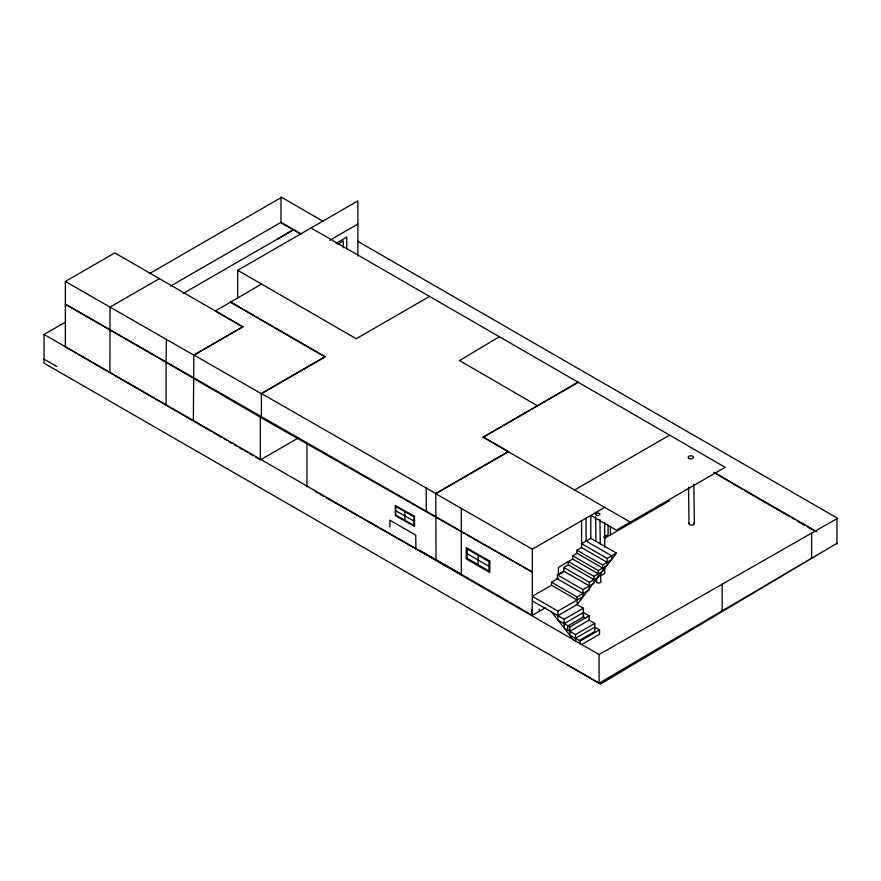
<?xml version="1.0" encoding="UTF-8"?>
<svg xmlns="http://www.w3.org/2000/svg" width="881" height="881" viewBox="0 0 881 881"><rect width="100%" height="100%" fill="white"/><g stroke="black" fill="none" stroke-linecap="round" stroke-linejoin="round"><path stroke-width="1.32" d="M836.95 543.863L836.95 517.94L357.884 241.361M616.392 553.092L607.152 558.433L581.57 543.665L590.821 538.324L616.392 553.092L577.088 604.597L557.893 615.676M499.384 336.74L459.519 360.571L537.509 405.822M277.978 239.004L293.34 229.853L300.476 233.972M566.912 664.428L599.091 683.227L836.95 543.313L600.501 684.041L44.05 363.17L44.05 334.461L65.348 322.16M210.977 431.15L65.348 346.839L65.348 281.457L114.805 252.902L242.925 326.873L215.515 311.048M149.23 273.738L280.995 197.663M159.373 278.638L110.048 307.106L109.916 372.564M170.485 286.138L280.995 222.331L301.104 233.95M183.171 293.461L293.34 229.853L280.654 222.53M237.705 297.723L237.705 270.302L357.884 200.912L357.884 256.052M329.758 240.293L357.884 224.049M193.346 420.887L193.864 354.988L261.382 393.719L325.045 356.926L230.514 302.183L261.525 284.056M215.515 310.839L230.514 302.183M336.245 243.2L346.784 237.121L346.784 249.136M337.566 244.202L343.293 240.898L343.293 247.748M193.864 354.988L242.925 326.664M242.925 326.873L193.864 355.197L65.348 281.457M297.877 438.242L260.336 459.915L260.336 417.242L261.382 416.636L261.382 393.499L325.045 356.706L230.514 301.963M429.543 296.412L356.232 338.733L237.705 270.302M630.3 522.136L483.173 437.196L578.079 382.178L725.162 467.315L616.392 530.164L590.821 515.407L590.821 538.324M483.173 437.196L578.079 382.398M261.382 393.499L435.787 493.503L508.436 451.568L435.787 493.723L532.322 549.182L604.729 507.379M436.029 559.732L435.787 493.503M574.61 489.99L669.527 435.192M602.615 568.036L577.033 553.268L577.033 550.218L581.57 547.597L607.152 562.353M603.54 537.234L608.077 534.613L608.077 525.296M572.694 559.193L572.694 555.779L577.033 553.268M604.476 538.335L669.527 500.782M598.265 573.817L572.694 559.05L558.4 567.441L558.4 574.753L563.807 571.637L563.807 567.463L568.344 564.842L593.915 579.599M582.947 593.574L557.376 578.806L557.376 574.875L563.807 571.174L589.378 585.931M577.088 600.016L551.517 585.248L551.517 582.198L558.4 578.222M551.517 585.248L532.322 596.327L557.893 611.095L582.947 596.635L582.947 589.642L557.376 574.875M577.033 550.218L602.615 564.974L611.689 559.743L611.689 555.812L586.107 541.044L586.107 518.127M572.694 555.779L598.265 570.547L607.152 565.415L607.152 558.433M568.344 564.842L568.344 561.56L593.915 576.328L602.615 571.306L602.615 564.974M563.807 567.463L589.378 582.22L598.265 577.088L598.265 570.547M545.306 607.824L532.322 615.323L419.741 550.328M599.972 576.262L604.729 573.52L604.729 567.408M582.947 589.642L593.915 583.31L593.915 576.328M551.517 582.198L577.088 596.955L589.378 589.863L589.378 582.22M532.322 600.919L564.159 619.299L583.365 608.22L583.365 616.953M564.159 623.671L583.442 612.537L589.114 615.808L589.114 620.169L569.831 631.303M567.672 625.785L567.76 630.102M567.551 626.072L583.442 616.898L585.711 618.209M557.893 611.095L557.893 620.048L569.831 626.942L589.114 615.808M564.159 619.299L564.159 628.032L575.502 634.584L594.785 623.451L594.785 631.523L578.905 640.696M575.502 638.296L594.785 627.162L599.52 629.882L599.52 634.254L581.372 644.727M569.831 626.942L569.831 635.014L580.238 641.016L599.52 629.882M44.05 334.461L599.091 654.517L836.95 518.645M395.822 510.826L413.949 521.1M315.299 491.609L317.7 492.964M320.089 494.318L323.679 496.344M326.069 497.71L461.292 574.313L461.292 508.172M323.58 221.549L280.995 196.959L280.995 222.331M311.004 227.981L578.079 382.178M714.028 472.348L742.408 489.274M714.139 472.491L816.676 531.628M744.775 490.64L789.673 516.563M792.041 517.929L794.409 519.294M796.765 520.66L805.036 525.439M807.403 526.805L815.674 531.573M483.173 436.976L508.436 451.568M583.365 608.22L577.088 604.597L577.088 596.955M589.114 620.169L594.785 623.451M467.271 553.742L489.01 566.285M44.05 359.14L56.736 366.463M213.323 432.527L221.549 437.317M223.906 438.694L226.252 440.06M228.608 441.425L232.132 443.484M234.478 444.85L236.835 446.226M239.18 447.592L242.704 449.651M245.061 451.017L247.407 452.382M249.764 453.759L253.288 455.807M255.633 457.184L259.168 459.232M369.381 521.959L375.13 525.494M551.704 612.108L573.861 640.553M539.161 609.057L539.37 611.26M531.805 609.817L532.322 615.323L532.322 549.182M693.843 484.319L694.349 523.556M688.535 487.171L689.008 523.699M599.939 519.669L600.258 543.984M600.622 572.353L600.743 581.801M595.633 516.971L595.941 541.286M596.426 579.114L596.47 581.812M415.92 548.852L415.744 535.13L389.831 520.186L389.92 527.047M811.599 533.115L811.599 558.224M722.134 584.224L722.134 610.852M610.423 526.684L610.423 534.91M604.729 522.389L604.729 546.947M599.091 654.517L599.091 683.227M583.442 612.537L583.442 616.898M581.57 520.748L581.57 547.597M580.238 641.016L580.238 644.297M575.502 634.584L575.502 641.566M478.141 555.316L478.141 564.71M426.217 488.085L426.217 511.222M404.886 511.597L404.886 520.33M306.929 443.639L306.929 486.863M166.377 339.427L166.057 362.311L65.348 304.165L532.322 572.099L260.336 417.242L166.057 362.311L166.057 404.985M600.468 581.174A2.136 1.255 -0.7 0 1 598.573 583.057A2.136 1.255 -0.7 0 1 596.767 581.185M693.953 522.785A2.676 1.564 -0.7 0 1 691.761 525.186A2.676 1.564 -0.7 0 1 689.316 522.907M414.544 516.409L395.272 505.496L395.272 515.539L414.544 526.453L414.544 516.409M413.949 516.729L395.822 506.465L395.822 515.198L413.949 525.461L413.949 516.729M489.825 561.153L466.192 547.508L466.192 558.851L489.825 572.496L489.825 561.153M489.01 561.593L467.271 549.039L467.271 558.433L489.01 570.987L489.01 561.593M596.646 515.352A2.136 1.255 -0.7 0 0 599.873 514.262A2.136 1.255 -0.7 0 0 596.69 513.183A2.136 1.255 -0.7 0 0 596.646 515.352M688.986 458.483A2.676 1.564 -0.7 0 0 693.424 457.668A2.676 1.564 -0.7 0 0 690.043 455.84A2.676 1.564 -0.7 0 0 688.986 458.483"/></g></svg>
